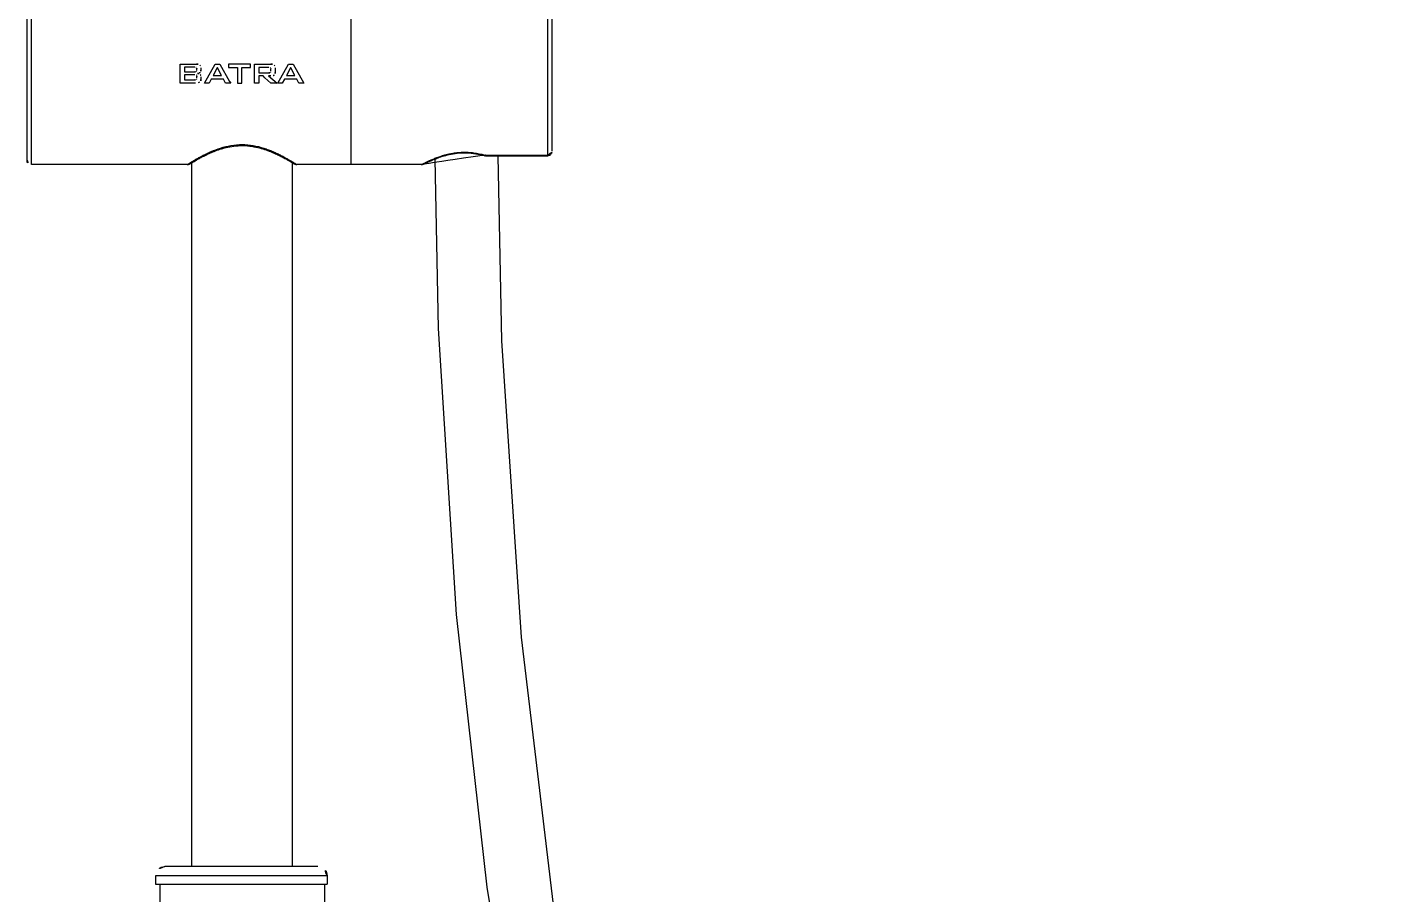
# Model space of a CAD drawing. Extents: x 16296660632 to 16296678915, y -37409619871 to -37409615350.
# Drawn here: x 16296676150.1 to 16296676445.1, y -37409617547.4 to -37409617357.9 of the extents above; entities that cross this region are included whole.
import ezdxf

# ---------------------------------------------------------------- set-up
doc = ezdxf.new("R2010")
doc.units = 0
doc.header["$LTSCALE"] = 10
doc.header["$MEASUREMENT"] = 0
doc.layers.get('0').update_dxf_attribs({"linetype": 'CONTINUOUS'})

msp = doc.modelspace()

# ---------------------------------------------------------------- linework, layer by layer
at = {"ltscale": 0.5}
for p, q in [((16296676150.063299, -37409617386.951393), (16296676150.063299, -37409617348.950317)), ((16296676151.063299, -37409617387.950821), (16296676151.063299, -37409617347.950821)), ((16296676220.8633, -37409617347.950897), (16296676220.8633, -37409617387.950737)), ((16296676263.8633, -37409617386.022873), (16296676263.8633, -37409617349.878777)), ((16296676264.8633, -37409617385.022873), (16296676264.8633, -37409617350.878777)), ((16296676183.54896, -37409617370.151497), (16296676183.54896, -37409617365.988403)), ((16296676183.54896, -37409617365.988403), (16296676185.831129, -37409617365.988403)), ((16296676185.831129, -37409617366.665527), (16296676184.501949, -37409617366.665527)), ((16296676184.501949, -37409617366.665527), (16296676184.501949, -37409617367.668694)), ((16296676185.831129, -37409617365.988403), (16296676187.135229, -37409617365.988403)), ((16296676186.733971, -37409617366.665527), (16296676185.831129, -37409617366.665527)), ((16296676187.160311, -37409617367.367737), (16296676187.160311, -37409617366.966476)), ((16296676188.06315, -37409617366.790916), (16296676188.06315, -37409617367.317581)), ((16296676188.865669, -37409617370.151497), (16296676191.223089, -37409617365.988403)), ((16296676191.649429, -37409617366.816002), (16296676190.74659, -37409617368.471207)), ((16296676191.223089, -37409617365.988403), (16296676191.649429, -37409617365.988403)), ((16296676191.649429, -37409617365.988403), (16296676192.176081, -37409617365.988403)), ((16296676191.674509, -37409617366.790916), (16296676191.649429, -37409617366.816002)), ((16296676192.577339, -37409617368.471207), (16296676191.674509, -37409617366.790916)), ((16296676192.176081, -37409617365.988403), (16296676194.332861, -37409617369.750229)), ((16296676194.332861, -37409617365.988403), (16296676194.107149, -37409617365.988403)), ((16296676194.107149, -37409617365.988403), (16296676194.107149, -37409617366.740768)), ((16296676194.107149, -37409617366.740768), (16296676194.332861, -37409617366.740768)), ((16296676198.897221, -37409617365.988403), (16296676194.332861, -37409617365.988403)), ((16296676194.332861, -37409617366.740768), (16296676196.038231, -37409617366.740768)), ((16296676196.038231, -37409617366.740768), (16296676196.038231, -37409617370.151497)), ((16296676197.0163, -37409617370.151497), (16296676197.0163, -37409617366.740768)), ((16296676197.0163, -37409617366.740768), (16296676198.897221, -37409617366.740768)), ((16296676198.897221, -37409617366.740768), (16296676198.897221, -37409617365.988403)), ((16296676199.774981, -37409617365.988403), (16296676202.05715, -37409617365.988403)), ((16296676199.774981, -37409617370.151497), (16296676199.774981, -37409617365.988403)), ((16296676202.05715, -37409617366.715691), (16296676200.75305, -37409617366.715691)), ((16296676200.75305, -37409617366.715691), (16296676200.75305, -37409617367.869324)), ((16296676202.05715, -37409617365.988403), (16296676203.36125, -37409617365.988403)), ((16296676202.93491, -37409617366.715691), (16296676202.05715, -37409617366.715691)), ((16296676203.38633, -37409617367.543289), (16296676203.38633, -37409617367.041718)), ((16296676204.314251, -37409617366.790916), (16296676204.314251, -37409617367.794083)), ((16296676204.89106, -37409617370.151497), (16296676207.24848, -37409617365.988403)), ((16296676207.67482, -37409617366.816002), (16296676206.746901, -37409617368.471207)), ((16296676207.24848, -37409617365.988403), (16296676207.67482, -37409617365.988403)), ((16296676207.67482, -37409617365.988403), (16296676208.201469, -37409617365.988403)), ((16296676207.6999, -37409617366.790916), (16296676207.67482, -37409617366.816002)), ((16296676208.602739, -37409617368.471207), (16296676207.6999, -37409617366.790916)), ((16296676208.201469, -37409617365.988403), (16296676210.583969, -37409617370.151497)), ((16296676184.501949, -37409617367.668694), (16296676185.831129, -37409617367.668694)), ((16296676185.831129, -37409617368.32074), (16296676184.501949, -37409617368.32074)), ((16296676184.501949, -37409617368.32074), (16296676184.501949, -37409617369.399117)), ((16296676184.501949, -37409617369.399117), (16296676185.831129, -37409617369.399117)), ((16296676185.831129, -37409617367.668694), (16296676186.733971, -37409617367.668694)), ((16296676186.733971, -37409617368.32074), (16296676185.831129, -37409617368.32074)), ((16296676185.831129, -37409617369.399117), (16296676186.733971, -37409617369.399117)), ((16296676187.18539, -37409617369.022942), (16296676187.18539, -37409617368.696922)), ((16296676188.08823, -37409617368.797234), (16296676188.08823, -37409617369.323891)), ((16296676190.32025, -37409617369.248657), (16296676189.84375, -37409617370.151497)), ((16296676191.649429, -37409617369.248657), (16296676190.32025, -37409617369.248657)), ((16296676190.74659, -37409617368.471207), (16296676191.649429, -37409617368.471207)), ((16296676191.649429, -37409617368.471207), (16296676192.577339, -37409617368.471207)), ((16296676192.978609, -37409617369.248657), (16296676191.649429, -37409617369.248657)), ((16296676193.480181, -37409617370.151497), (16296676192.978609, -37409617369.248657)), ((16296676194.332861, -37409617369.750229), (16296676194.583651, -37409617370.151497)), ((16296676200.75305, -37409617367.869324), (16296676202.05715, -37409617367.869324)), ((16296676201.65589, -37409617368.571533), (16296676200.75305, -37409617368.571533)), ((16296676200.75305, -37409617368.571533), (16296676200.75305, -37409617370.151497)), ((16296676202.05715, -37409617368.947708), (16296676201.65589, -37409617368.571533)), ((16296676202.05715, -37409617367.869324), (16296676202.93491, -37409617367.869324)), ((16296676203.36125, -37409617370.151497), (16296676202.05715, -37409617368.947708)), ((16296676203.36125, -37409617368.571533), (16296676202.809521, -37409617368.571533)), ((16296676202.809521, -37409617368.571533), (16296676204.740589, -37409617370.151497)), ((16296676206.34564, -37409617369.248657), (16296676205.844061, -37409617370.151497)), ((16296676207.67482, -37409617369.248657), (16296676206.34564, -37409617369.248657)), ((16296676206.746901, -37409617368.471207), (16296676207.67482, -37409617368.471207)), ((16296676207.67482, -37409617368.471207), (16296676208.602739, -37409617368.471207)), ((16296676209.004, -37409617369.248657), (16296676207.67482, -37409617369.248657)), ((16296676209.505569, -37409617370.151497), (16296676209.004, -37409617369.248657)), ((16296676185.831129, -37409617370.151497), (16296676183.54896, -37409617370.151497)), ((16296676186.859369, -37409617370.151497), (16296676185.831129, -37409617370.151497)), ((16296676189.84375, -37409617370.151497), (16296676188.865669, -37409617370.151497)), ((16296676194.332861, -37409617370.151497), (16296676193.480181, -37409617370.151497)), ((16296676194.583651, -37409617370.151497), (16296676194.332861, -37409617370.151497)), ((16296676196.038231, -37409617370.151497), (16296676197.0163, -37409617370.151497)), ((16296676200.75305, -37409617370.151497), (16296676199.774981, -37409617370.151497)), ((16296676204.740589, -37409617370.151497), (16296676203.36125, -37409617370.151497)), ((16296676205.844061, -37409617370.151497), (16296676204.89106, -37409617370.151497)), ((16296676210.583969, -37409617370.151497), (16296676209.505569, -37409617370.151497)), ((16296676185.776541, -37409617387.703278), (16296676185.944019, -37409617387.606163)), ((16296676185.944019, -37409617387.606163), (16296676186.350361, -37409617387.369293)), ((16296676186.063299, -37409617541.450821), (16296676186.063299, -37409617387.536591)), ((16296676186.063299, -37409617541.450821), (16296676186.063299, -37409617387.536591)), ((16296676186.350361, -37409617387.369293), (16296676186.56426, -37409617387.245483)), ((16296676207.384581, -37409617387.143356), (16296676207.63747, -37409617387.288857)), ((16296676207.63747, -37409617387.288857), (16296676207.85673, -37409617387.416107)), ((16296676208.063299, -37409617541.450821), (16296676208.063299, -37409617387.536583)), ((16296676208.063299, -37409617541.450821), (16296676208.063299, -37409617387.536583)), ((16296676208.32613, -37409617387.689484), (16296676208.427839, -37409617387.747749)), ((16296676236.870041, -37409617387.763763), (16296676237.31599, -37409617387.552994)), ((16296676250.27166, -37409617385.921402), (16296676250.27166, -37409617386.022873)), ((16296676250.27166, -37409617385.921402), (16296676263.8633, -37409617385.921402)), ((16296676250.27166, -37409617386.022873), (16296676263.8633, -37409617386.022873)), ((16296676185.07696, -37409617387.950821), (16296676151.063299, -37409617387.950821)), ((16296676185.06473, -37409617387.950813), (16296676185.06543, -37409617387.950737)), ((16296676208.995461, -37409617387.948593), (16296676209.062031, -37409617387.95079)), ((16296676236.23875, -37409617387.950821), (16296676209.049641, -37409617387.950821)), ((16296676178.162371, -37409617543.450821), (16296676178.162371, -37409617545.250816)), ((16296676215.662371, -37409617543.450821), (16296676178.162371, -37409617543.450821)), ((16296676213.662371, -37409617541.450821), (16296676180.162371, -37409617541.450821)), ((16296676215.662371, -37409617543.450821), (16296676215.662371, -37409617545.250816)), ((16296676178.162371, -37409617545.250816), (16296676215.662371, -37409617545.250816)), ((16296676179.063299, -37409617545.250816), (16296676179.063299, -37409617553.73571)), ((16296676215.063299, -37409617545.250816), (16296676215.063299, -37409617565.250816))]:
    msp.add_line(p, q, dxfattribs=at)
for points in [[(16296676186.56426, -37409617387.245483), (16296676186.80892, -37409617387.105133), (16296676186.942841, -37409617387.028992), (16296676187.08457, -37409617386.948967), (16296676187.23418, -37409617386.865181), (16296676187.39168, -37409617386.77774), (16296676187.557091, -37409617386.686813), (16296676187.730431, -37409617386.592522), (16296676187.91169, -37409617386.495087), (16296676188.100861, -37409617386.394707), (16296676188.297911, -37409617386.291588), (16296676188.502819, -37409617386.185989), (16296676188.71553, -37409617386.078163), (16296676188.936001, -37409617385.968391), (16296676189.164181, -37409617385.856979), (16296676189.4, -37409617385.744247), (16296676189.643379, -37409617385.630531), (16296676189.89426, -37409617385.516197), (16296676190.152651, -37409617385.401581), (16296676190.41884, -37409617385.286919), (16296676190.693239, -37409617385.172462), (16296676190.976259, -37409617385.058479), (16296676191.268351, -37409617384.945297), (16296676191.569981, -37409617384.83329), (16296676191.88163, -37409617384.722908), (16296676192.20384, -37409617384.614639), (16296676192.5371, -37409617384.509071), (16296676192.881941, -37409617384.406883), (16296676193.238911, -37409617384.308853), (16296676193.60849, -37409617384.215843), (16296676193.99111, -37409617384.128853), (16296676194.38723, -37409617384.049004), (16296676194.79829, -37409617383.977333), (16296676195.23336, -37409617383.914062), (16296676195.70038, -37409617383.860878), (16296676196.19397, -37409617383.821457), (16296676196.705641, -37409617383.798882), (16296676197.22632, -37409617383.795219), (16296676197.746731, -37409617383.811096), (16296676198.257601, -37409617383.845467), (16296676198.749981, -37409617383.896111), (16296676199.216181, -37409617383.959778), (16296676199.65789, -37409617384.03389), (16296676200.08213, -37409617384.117493), (16296676200.490641, -37409617384.209267), (16296676200.88398, -37409617384.307877), (16296676201.262751, -37409617384.412071), (16296676201.627569, -37409617384.520798), (16296676201.97912, -37409617384.633141), (16296676202.318081, -37409617384.748306), (16296676202.6451, -37409617384.865631), (16296676202.96084, -37409617384.984528), (16296676203.265921, -37409617385.104523), (16296676203.560921, -37409617385.225197), (16296676203.846399, -37409617385.346207), (16296676204.122881, -37409617385.467247), (16296676204.3908, -37409617385.588074), (16296676204.65036, -37409617385.708344), (16296676204.90151, -37409617385.827629), (16296676205.144199, -37409617385.945557), (16296676205.378361, -37409617386.061752), (16296676205.60397, -37409617386.175873), (16296676205.820999, -37409617386.287598), (16296676206.029381, -37409617386.396629), (16296676206.22912, -37409617386.502693), (16296676206.420191, -37409617386.605522), (16296676206.60257, -37409617386.704903), (16296676206.77626, -37409617386.800613), (16296676206.94129, -37409617386.892479), (16296676207.09766, -37409617386.980324), (16296676207.245411, -37409617387.06398), (16296676207.384581, -37409617387.143356)], [(16296676207.85673, -37409617387.416107), (16296676208.043489, -37409617387.525032), (16296676208.32613, -37409617387.689484)], [(16296676237.31599, -37409617387.552994), (16296676237.53837, -37409617387.448929), (16296676237.66608, -37409617387.389816), (16296676237.805349, -37409617387.325981), (16296676237.95647, -37409617387.2575), (16296676238.11993, -37409617387.184402), (16296676238.296209, -37409617387.106773), (16296676238.485781, -37409617387.024719), (16296676238.689171, -37409617386.938423), (16296676238.90686, -37409617386.848099), (16296676239.139339, -37409617386.754066), (16296676239.387119, -37409617386.656677), (16296676239.65056, -37409617386.556442), (16296676239.93, -37409617386.453949), (16296676240.225719, -37409617386.349892), (16296676240.53796, -37409617386.245079), (16296676240.866949, -37409617386.140427), (16296676241.212879, -37409617386.036972), (16296676241.57604, -37409617385.935783), (16296676241.95649, -37409617385.838142), (16296676242.354179, -37409617385.745468), (16296676242.768921, -37409617385.659286), (16296676243.2003, -37409617385.581207), (16296676243.647591, -37409617385.512909), (16296676244.109921, -37409617385.456192), (16296676244.58606, -37409617385.412689), (16296676245.074409, -37409617385.38385), (16296676245.57308, -37409617385.371147), (16296676246.079451, -37409617385.375641), (16296676246.590759, -37409617385.397781), (16296676247.104389, -37409617385.437866), (16296676247.61776, -37409617385.495644), (16296676248.1283, -37409617385.570251), (16296676248.63345, -37409617385.660713), (16296676249.130939, -37409617385.765648), (16296676249.618641, -37409617385.883324), (16296676250.00312, -37409617385.986137)], [(16296676239.232321, -37409617386.717522), (16296676239.93318, -37409617423.817482), (16296676243.88154, -37409617486.333847), (16296676250.572639, -37409617545.92263), (16296676259.857719, -37409617602.449074)], [(16296676445.11945, -37409618086.3834), (16296676444.14559, -37409618056.607643), (16296676437.93239, -37409618025.20607), (16296676426.72209, -37409617993.041847), (16296676411.9167, -37409617960.105812), (16296676394.75342, -37409617925.848267), (16296676376.21331, -37409617889.672592), (16296676357.126751, -37409617851.093559), (16296676338.197599, -37409617809.682861), (16296676320.055389, -37409617765.126732), (16296676303.272751, -37409617717.25351), (16296676288.32021, -37409617665.903717), (16296676275.61746, -37409617611.090714), (16296676265.49024, -37409617552.869621), (16296676258.174271, -37409617491.280968), (16296676253.84552, -37409617426.473358), (16296676253.03606, -37409617386.022873)], [(16296676185.0769, -37409617387.949966), (16296676185.19854, -37409617387.941833), (16296676185.35841, -37409617387.907043), (16296676185.450451, -37409617387.87439), (16296676185.50551, -37409617387.850327), (16296676185.545219, -37409617387.831047), (16296676185.57988, -37409617387.813187), (16296676185.61414, -37409617387.794853), (16296676185.650141, -37409617387.775047), (16296676185.68878, -37409617387.753403), (16296676185.776541, -37409617387.703278)], [(16296676208.427839, -37409617387.747749), (16296676208.471069, -37409617387.772049), (16296676208.510281, -37409617387.793663), (16296676208.547291, -37409617387.813492), (16296676208.58532, -37409617387.833031), (16296676208.630819, -37409617387.854813), (16296676208.699369, -37409617387.883522), (16296676208.821859, -37409617387.921738), (16296676208.995461, -37409617387.948593)], [(16296676236.23316, -37409617387.950813), (16296676236.35877, -37409617387.942932), (16296676236.487301, -37409617387.918343), (16296676236.56883, -37409617387.89386), (16296676236.62137, -37409617387.874573), (16296676236.662001, -37409617387.858063), (16296676236.698509, -37409617387.842361), (16296676236.735689, -37409617387.825821), (16296676236.77585, -37409617387.807549), (16296676236.870041, -37409617387.763763)]]:
    msp.add_lwpolyline(points, dxfattribs=at)
for centre, radius, start, end in [((16296676151.063299, -37409617386.950821), 1, 180, 270), ((16296676250.272461, -37409617385.016891), 1.005981, 254.46881077, 269.17684895), ((16296676244.648451, -37409617405.097923), 19.983974, 73.65708986, 74.34131989), ((16296676249.973021, -37409617385.490242), 0.52448, 299.79804358, 304.70767748), ((16296676250.27211, -37409617385.02523), 0.997634, 269.19018638, 269.97420921), ((16296676263.863291, -37409617385.032661), 0.990214, 270.00021857, 270.76129046), ((16296676263.8633, -37409617385.022873), 0.999999, 270.75352626, 0), ((16296676180.162371, -37409617543.450821), 2, 90, 180), ((16296676213.662371, -37409617543.450821), 2, 0, 90)]:
    msp.add_arc(centre, radius, start, end, dxfattribs=at)
for points in [[(16296676187.059999, -37409617366.740768), (16296676187.00984, -37409617366.690613), (16296676186.884439, -37409617366.665527), (16296676186.733971, -37409617366.665527)], [(16296676187.135229, -37409617365.988403), (16296676187.46126, -37409617365.988403), (16296676187.68697, -37409617366.063637), (16296676187.83744, -37409617366.189034)], [(16296676187.160311, -37409617366.966476), (16296676187.160311, -37409617366.866173), (16296676187.135229, -37409617366.790916), (16296676187.059999, -37409617366.740768)], [(16296676187.83744, -37409617366.189034), (16296676187.987909, -37409617366.31443), (16296676188.06315, -37409617366.51506), (16296676188.06315, -37409617366.790916)], [(16296676203.28602, -37409617366.790916), (16296676203.210779, -37409617366.740768), (16296676203.11047, -37409617366.715691), (16296676202.93491, -37409617366.715691)], [(16296676203.38633, -37409617367.041718), (16296676203.38633, -37409617366.916321), (16296676203.33617, -37409617366.841087), (16296676203.28602, -37409617366.790916)], [(16296676203.36125, -37409617365.988403), (16296676203.687281, -37409617365.988403), (16296676203.93807, -37409617366.063637), (16296676204.088539, -37409617366.189034)], [(16296676204.088539, -37409617366.189034), (16296676204.23901, -37409617366.31443), (16296676204.314251, -37409617366.51506), (16296676204.314251, -37409617366.790916)], [(16296676186.733971, -37409617367.668694), (16296676186.884439, -37409617367.668694), (16296676187.00984, -37409617367.643608), (16296676187.059999, -37409617367.593452)], [(16296676186.733971, -37409617369.399117), (16296676186.909519, -37409617369.399117), (16296676187.03492, -37409617369.374046), (16296676187.085079, -37409617369.323891)], [(16296676187.085079, -37409617368.421051), (16296676187.03492, -37409617368.370903), (16296676186.909519, -37409617368.32074), (16296676186.733971, -37409617368.32074)], [(16296676187.059999, -37409617367.593452), (16296676187.135229, -37409617367.568367), (16296676187.160311, -37409617367.468063), (16296676187.160311, -37409617367.367737)], [(16296676187.085079, -37409617369.323891), (16296676187.160311, -37409617369.248657), (16296676187.18539, -37409617369.173424), (16296676187.18539, -37409617369.022942)], [(16296676187.18539, -37409617368.696922), (16296676187.18539, -37409617368.571533), (16296676187.160311, -37409617368.471207), (16296676187.085079, -37409617368.421051)], [(16296676187.787279, -37409617369.950859), (16296676187.586651, -37409617370.076263), (16296676187.285709, -37409617370.151497), (16296676186.859369, -37409617370.151497)], [(16296676187.335859, -37409617368.019791), (16296676187.586651, -37409617368.044868), (16296676187.762211, -37409617368.12011), (16296676187.91268, -37409617368.245499)], [(16296676187.8876, -37409617367.794083), (16296676187.762211, -37409617367.919472), (16296676187.586651, -37409617367.994713), (16296676187.335859, -37409617368.019791)], [(16296676187.91268, -37409617368.245499), (16296676188.038071, -37409617368.395973), (16296676188.08823, -37409617368.571533), (16296676188.08823, -37409617368.797234)], [(16296676188.08823, -37409617369.323891), (16296676188.08823, -37409617369.599762), (16296676187.987909, -37409617369.82547), (16296676187.787279, -37409617369.950859)], [(16296676188.06315, -37409617367.317581), (16296676188.06315, -37409617367.518211), (16296676188.012991, -37409617367.668694), (16296676187.8876, -37409617367.794083)], [(16296676202.93491, -37409617367.869324), (16296676203.11047, -37409617367.869324), (16296676203.210779, -37409617367.844238), (16296676203.28602, -37409617367.794083)], [(16296676203.28602, -37409617367.794083), (16296676203.33617, -37409617367.768997), (16296676203.38633, -37409617367.668694), (16296676203.38633, -37409617367.543289)], [(16296676204.088539, -37409617368.370903), (16296676203.93807, -37409617368.496292), (16296676203.687281, -37409617368.571533), (16296676203.36125, -37409617368.571533)], [(16296676204.314251, -37409617367.794083), (16296676204.314251, -37409617368.069946), (16296676204.23901, -37409617368.245499), (16296676204.088539, -37409617368.370903)]]:
    msp.add_open_spline(points, degree=3, dxfattribs=at)
for points, knots in [([(16296676185.06543, -37409617387.950737), (16296676185.08008, -37409617387.945023), (16296676185.093399, -37409617387.938568), (16296676185.116739, -37409617387.925743), (16296676185.16221, -37409617387.899879), (16296676185.23646, -37409617387.855667), (16296676185.346201, -37409617387.789032), (16296676185.483259, -37409617387.704987), (16296676185.64699, -37409617387.604347), (16296676185.836679, -37409617387.487961), (16296676186.138901, -37409617387.303612), (16296676186.57526, -37409617387.04113), (16296676187.166889, -37409617386.695457), (16296676187.844419, -37409617386.315201), (16296676188.60288, -37409617385.911491), (16296676189.43825, -37409617385.496307), (16296676190.683901, -37409617384.929588), (16296676192.405729, -37409617384.275703), (16296676194.666071, -37409617383.713081), (16296676197.08445, -37409617383.503403), (16296676199.50116, -37409617383.720177), (16296676201.41556, -37409617384.201553), (16296676202.834749, -37409617384.698769), (16296676203.81205, -37409617385.096893), (16296676204.71846, -37409617385.510712), (16296676205.55121, -37409617385.925697), (16296676206.306959, -37409617386.328796), (16296676206.981609, -37409617386.708038), (16296676207.570169, -37409617387.052322), (16296676208.00386, -37409617387.313423), (16296676208.303841, -37409617387.496483), (16296676208.491751, -37409617387.611816), (16296676208.65366, -37409617387.711327), (16296676208.78886, -37409617387.794197), (16296676208.896681, -37409617387.859596), (16296676208.96933, -37409617387.902786), (16296676209.0135, -37409617387.927742), (16296676209.03587, -37409617387.940018), (16296676209.0485, -37409617387.9459), (16296676209.061859, -37409617387.950813)], [0, 0, 0, 0, 0.0006994651, 0.0017271475, 0.003082489, 0.0067712952, 0.011747115, 0.0179754487, 0.0254198509, 0.0340400849, 0.0437893562, 0.0664832224, 0.0931060904, 0.1232669605, 0.1565975975, 0.1927606849, 0.2314527002, 0.3153131788, 0.4060356434, 0.5007754124, 0.595477957, 0.6861033669, 0.7289801617, 0.7698523615, 0.8084617032, 0.8445322062, 0.8777591812, 0.907804088, 0.9342977159, 0.9568485866, 0.966521308, 0.9750617431, 0.9824233236, 0.9885662902, 0.993454257, 0.9970532702, 0.9983634316, 0.9993458093, 1, 1, 1, 1]), ([(16296676250.042231, -37409617385.855614), (16296676249.28948, -37409617385.644676), (16296676248.11479, -37409617385.394203), (16296676246.50478, -37409617385.239052), (16296676245.252171, -37409617385.223648), (16296676244.0117, -37409617385.313606), (16296676242.81465, -37409617385.496933), (16296676241.685301, -37409617385.753853), (16296676240.64016, -37409617386.061821), (16296676239.828871, -37409617386.341728), (16296676239.231501, -37409617386.575157), (16296676238.821501, -37409617386.745506), (16296676238.43577, -37409617386.90918), (16296676238.07637, -37409617387.066223), (16296676237.74729, -37409617387.216187), (16296676237.450661, -37409617387.358543), (16296676237.184629, -37409617387.488281), (16296676236.948681, -37409617387.603889), (16296676236.744499, -37409617387.70433), (16296676236.57436, -37409617387.789032), (16296676236.454399, -37409617387.848953), (16296676236.375931, -37409617387.88765), (16296676236.330339, -37409617387.909782), (16296676236.293631, -37409617387.927032), (16296676236.265829, -37409617387.93972), (16296676236.247009, -37409617387.947166), (16296676236.237089, -37409617387.950798), (16296676236.23357, -37409617387.950821)], [0, 0, 0, 0, 0.16351828, 0.2501872236, 0.3380258749, 0.425213374, 0.5100427435, 0.5910903345, 0.6672849954, 0.7378459309, 0.7705294399, 0.8014256474, 0.8307109324, 0.8581753146, 0.8834612332, 0.9063507265, 0.9269938772, 0.9453730311, 0.9613108069, 0.9745900233, 0.9851272216, 0.9893574487, 0.9928921815, 0.9957252359, 0.9978484142, 0.9992625073, 1, 1, 1, 1]), ([(16296676250.11767, -37409617385.989952), (16296676250.107849, -37409617385.991814), (16296676250.069811, -37409617385.997063), (16296676250.03047, -37409617385.993767), (16296676250.003111, -37409617385.986153)], [0, 0, 0, 0, 0.2601198728, 1, 1, 1, 1]), ([(16296676250.23366, -37409617385.945381), (16296676250.22406, -37409617385.950859), (16296676250.18734, -37409617385.970207), (16296676250.14761, -37409617385.984291), (16296676250.11767, -37409617385.989952)], [0, 0, 0, 0, 0.2662175374, 1, 1, 1, 1]), ([(16296676263.8633, -37409617385.921402), (16296676263.992889, -37409617385.921402), (16296676264.25099, -37409617385.87619), (16296676264.58264, -37409617385.68), (16296676264.80909, -37409617385.381706), (16296676264.8633, -37409617385.140266), (16296676264.8633, -37409617385.022873)], [0, 0, 0, 0, 0.2622250291, 0.5174349093, 0.7624374502, 1, 1, 1, 1])]:
    msp.add_open_spline(points, degree=3, knots=knots, dxfattribs=at)

doc.saveas('drawing.dxf')
